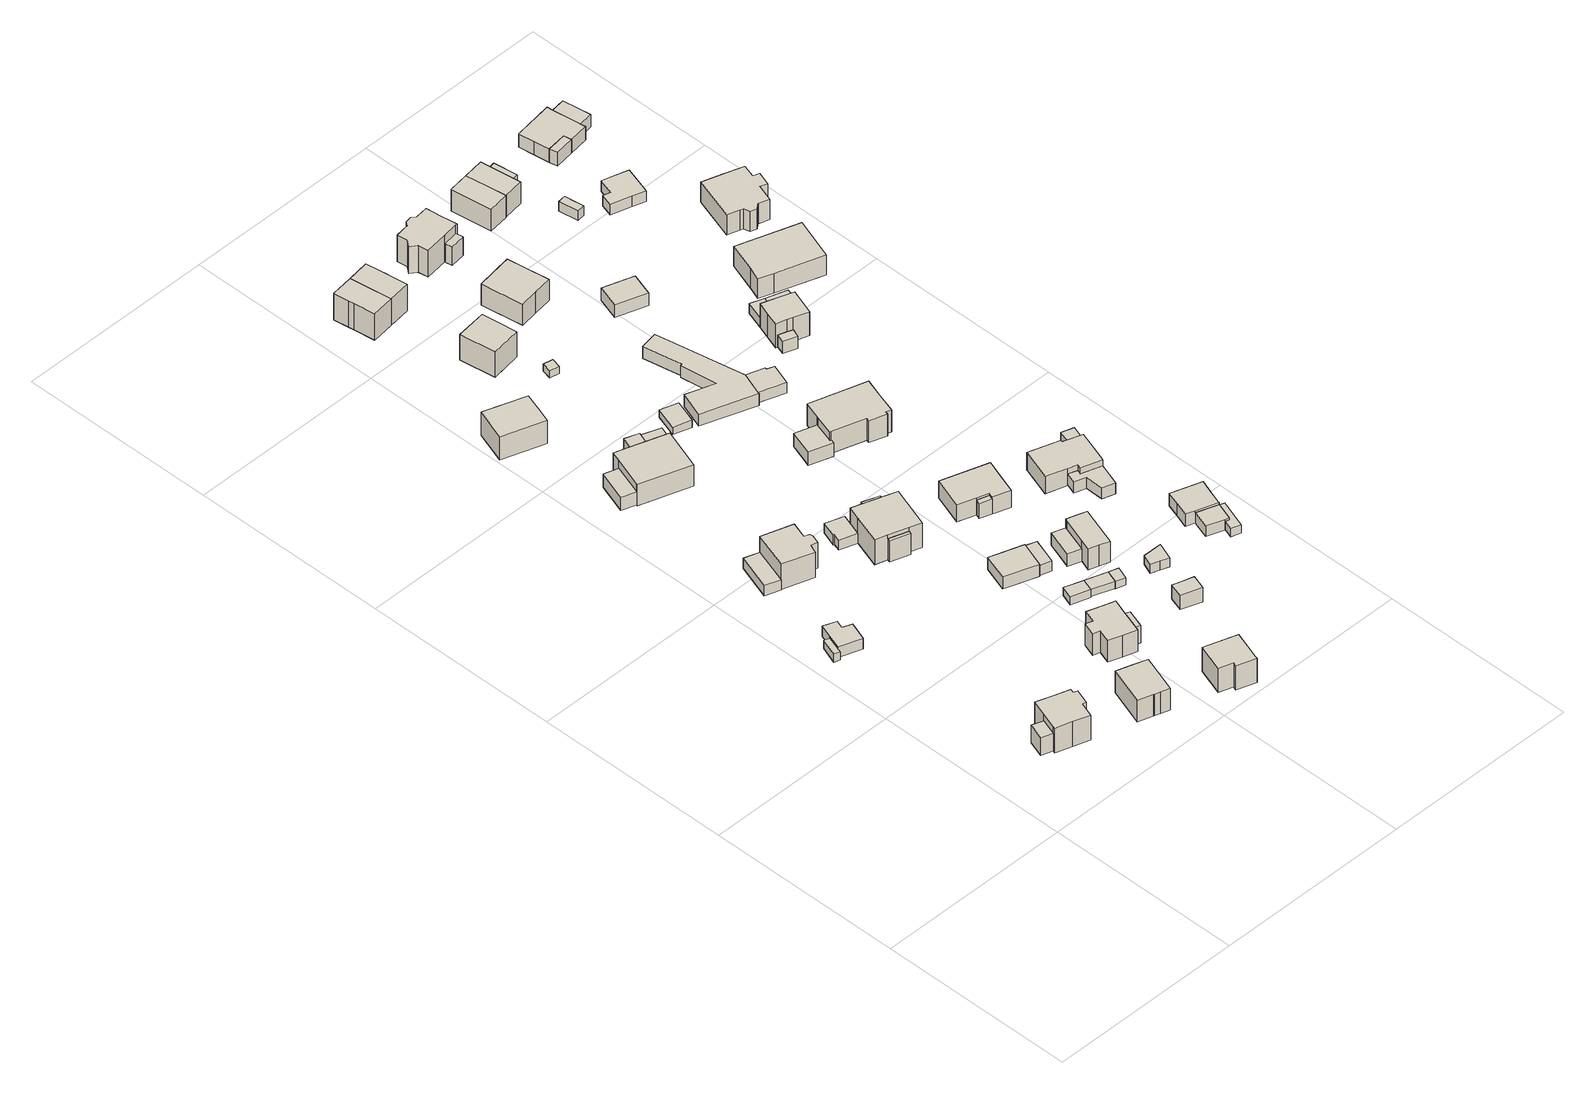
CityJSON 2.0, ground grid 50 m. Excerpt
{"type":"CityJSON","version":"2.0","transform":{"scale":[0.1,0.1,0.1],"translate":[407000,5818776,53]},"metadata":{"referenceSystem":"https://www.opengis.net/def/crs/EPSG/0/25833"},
"CityObjects":{
"building1":{"type":"Building","attributes":{"Gemeindeschluessel":"11000010","BezugspunktDach":"2200","function":"51009_1611","measuredHeight":5.57,"storeysAboveGround":0},"address":[{"country":"Germany","locality":"Berlin"}],"geometry":[{"type":"Solid","lod":"1","boundaries":[[[[0,1,2,3]],[[4,5,6,7]],[[4,7,3,2]],[[5,4,2,1]],[[6,5,1,0]],[[7,6,0,3]]]]}]},
"building2":{"type":"Building","attributes":{"Gemeindeschluessel":"11000010","BezugspunktDach":"2200","function":"31001_2000","measuredHeight":2.26,"storeysAboveGround":1},"address":[{"country":"Germany","locality":"Berlin","thoroughfareNumber":"19 (3)","thoroughfareName":"Händelstraße"}],"geometry":[{"type":"Solid","lod":"1","boundaries":[[[[8,9,10,11,12]],[[13,14,15,16,17]],[[13,17,12,11]],[[14,13,11,10]],[[15,14,10,9]],[[16,15,9,8]],[[17,16,8,12]]]]}]},
"building3":{"type":"Building","attributes":{"Gemeindeschluessel":"11000010","BezugspunktDach":"2200","function":"31001_1010","measuredHeight":9.27,"storeysAboveGround":1},"address":[{"country":"Germany","locality":"Berlin","thoroughfareNumber":"99","thoroughfareName":"Donizettistraße"}],"geometry":[{"type":"Solid","lod":"1","boundaries":[[[[18,19,20,21,22,23,24,25,26,27,28,29]],[[6,5,30,31,32,33,34,35,36,37,38,39]],[[6,39,29,28]],[[5,6,28,27]],[[30,5,27,26]],[[31,30,26,25]],[[32,31,25,24]],[[33,32,24,23]],[[34,33,23,22]],[[35,34,22,21]],[[36,35,21,20]],[[37,36,20,19]],[[38,37,19,18]],[[39,38,18,29]]]]}]},
"building4":{"type":"Building","attributes":{"Gemeindeschluessel":"11000010","BezugspunktDach":"2200","function":"31001_2000","measuredHeight":3.06,"storeysAboveGround":1},"address":[{"country":"Germany","locality":"Berlin","thoroughfareNumber":"19 (2)","thoroughfareName":"Händelstraße"}],"geometry":[{"type":"Solid","lod":"1","boundaries":[[[[40,41,42,43,44,45,46]],[[14,47,48,49,50,51,15]],[[14,15,46,45]],[[47,14,45,44]],[[48,47,44,43]],[[49,48,43,42]],[[50,49,42,41]],[[51,50,41,40]],[[15,51,40,46]]]]}]},
"building5":{"type":"Building","attributes":{"Gemeindeschluessel":"11000010","BezugspunktDach":"2200","function":"31001_2000","measuredHeight":2.88,"storeysAboveGround":1},"address":[{"country":"Germany","locality":"Berlin","thoroughfareNumber":"19 (1)","thoroughfareName":"Händelstraße"}],"geometry":[{"type":"Solid","lod":"1","boundaries":[[[[52,53,54,55]],[[56,57,58,59]],[[56,59,55,54]],[[57,56,54,53]],[[58,57,53,52]],[[59,58,52,55]]]]}]},
"building6":{"type":"Building","attributes":{"Gemeindeschluessel":"11000010","BezugspunktDach":"2200","function":"31001_1010","measuredHeight":7.23,"storeysAboveGround":2},"address":[{"country":"Germany","locality":"Berlin","thoroughfareNumber":"101","thoroughfareName":"Donizettistraße"}],"geometry":[{"type":"Solid","lod":"1","boundaries":[[[[60,61,62,63,64,65,66,67]],[[68,69,70,71,72,73,74,75]],[[68,75,67,66]],[[69,68,66,65]],[[70,69,65,64]],[[71,70,64,63]],[[72,71,63,62]],[[73,72,62,61]],[[74,73,61,60]],[[75,74,60,67]]]]}]},
"building7":{"type":"Building","attributes":{"Gemeindeschluessel":"11000010","BezugspunktDach":"2200","function":"31001_1010","measuredHeight":7.69,"storeysAboveGround":2},"address":[{"country":"Germany","locality":"Berlin","thoroughfareNumber":"19","thoroughfareName":"Händelstraße"}],"geometry":[{"type":"Solid","lod":"1","boundaries":[[[[76,77,78,79,80,81,82,83,84]],[[85,86,87,88,89,90,91,92,93]],[[85,93,84,83]],[[86,85,83,82]],[[87,86,82,81]],[[88,87,81,80]],[[89,88,80,79]],[[90,89,79,78]],[[91,90,78,77]],[[92,91,77,76]],[[93,92,76,84]]]]}]},
"building8":{"type":"Building","attributes":{"Gemeindeschluessel":"11000010","BezugspunktDach":"2200","function":"31001_2463","measuredHeight":5.08,"storeysAboveGround":1},"address":[{"country":"Germany","locality":"Berlin","thoroughfareNumber":"4 (1)","thoroughfareName":"Händelstraße"}],"geometry":[{"type":"Solid","lod":"1","boundaries":[[[[94,95,96,97]],[[98,99,100,101]],[[98,101,97,96]],[[99,98,96,95]],[[100,99,95,94]],[[101,100,94,97]]]]}]},
"building9":{"type":"Building","attributes":{"Gemeindeschluessel":"11000010","BezugspunktDach":"2200","function":"31001_1010","measuredHeight":8.88,"storeysAboveGround":2},"address":[{"country":"Germany","locality":"Berlin","thoroughfareNumber":"3A","thoroughfareName":"Händelstraße"}],"geometry":[{"type":"Solid","lod":"1","boundaries":[[[[102,103,104,105,106]],[[107,108,109,110,111]],[[107,111,106,105]],[[108,107,105,104]],[[109,108,104,103]],[[110,109,103,102]],[[111,110,102,106]]]]}]},
"building10":{"type":"Building","attributes":{"Gemeindeschluessel":"11000010","BezugspunktDach":"2200","function":"31001_1010","measuredHeight":8.45,"storeysAboveGround":2},"address":[{"country":"Germany","locality":"Berlin","thoroughfareNumber":"101A","thoroughfareName":"Donizettistraße"}],"geometry":[{"type":"Solid","lod":"1","boundaries":[[[[112,113,114,115,116,117,118,119,120,121,122,123]],[[124,125,126,127,128,129,130,131,132,133,134,135]],[[124,135,123,122]],[[125,124,122,121]],[[126,125,121,120]],[[127,126,120,119]],[[128,127,119,118]],[[129,128,118,117]],[[130,129,117,116]],[[131,130,116,115]],[[132,131,115,114]],[[133,132,114,113]],[[134,133,113,112]],[[135,134,112,123]]]]}]},
"building11":{"type":"Building","attributes":{"Gemeindeschluessel":"11000010","BezugspunktDach":"2200","function":"31001_1010","measuredHeight":7.93,"storeysAboveGround":1},"address":[{"country":"Germany","locality":"Berlin","thoroughfareNumber":"103","thoroughfareName":"Donizettistraße"}],"geometry":[{"type":"Solid","lod":"1","boundaries":[[[[136,137,138,139,140,141,142]],[[143,144,145,146,147,148,149]],[[143,149,142,141]],[[144,143,141,140]],[[145,144,140,139]],[[146,145,139,138]],[[147,146,138,137]],[[148,147,137,136]],[[149,148,136,142]]]]}]},
"building12":{"type":"Building","attributes":{"Gemeindeschluessel":"11000010","function":"31001_1010"},"address":[{"country":"Germany","locality":"Berlin","thoroughfareNumber":"4","thoroughfareName":"Händelstraße"}],"children":["building12-1","building12-2"]},
"building12-1":{"type":"BuildingPart","attributes":{"BezugspunktDach":"2200","measuredHeight":7.54,"storeysAboveGround":1},"parents":["building12"],"geometry":[{"type":"MultiSurface","lod":"1","boundaries":[[[150,151,152,153,154,155,156,157]],[[158,159,160,161,162,163,164,165]],[[158,165,157,156]],[[159,158,156,155]],[[160,159,155,154]],[[161,160,154,153]],[[162,161,153,152]],[[166,167,168,152,151]],[[164,163,151,150]],[[165,164,150,157]],[[163,162,168,167,166]]]}]},
"building12-2":{"type":"BuildingPart","attributes":{"BezugspunktDach":"2200","measuredHeight":4.38,"storeysAboveGround":1},"parents":["building12"],"geometry":[{"type":"Solid","lod":"1","boundaries":[[[[167,169,170,171,168]],[[172,173,174,163,162]],[[172,162,168,171]],[[173,172,171,170]],[[174,173,170,169]],[[163,174,169,167]],[[162,163,167,168]]]]}]},
"building13":{"type":"Building","attributes":{"Gemeindeschluessel":"11000010","BezugspunktDach":"2200","function":"31001_2463","measuredHeight":2.76,"storeysAboveGround":1},"address":[{"country":"Germany","locality":"Berlin","thoroughfareNumber":"18 (1)","thoroughfareName":"Händelstraße"}],"geometry":[{"type":"Solid","lod":"1","boundaries":[[[[175,176,177,178,179,180,181]],[[182,183,184,185,186,187,188]],[[182,188,181,180]],[[183,182,180,179]],[[184,183,179,178]],[[185,184,178,177]],[[186,185,177,176]],[[187,186,176,175]],[[188,187,175,181]]]]}]},
"building14":{"type":"Building","attributes":{"Gemeindeschluessel":"11000010","BezugspunktDach":"2200","function":"51009_1610","measuredHeight":4.9,"storeysAboveGround":0},"address":[{"country":"Germany","locality":"Berlin"}],"geometry":[{"type":"Solid","lod":"1","boundaries":[[[[189,190,191,192]],[[193,194,195,196]],[[193,196,192,191]],[[194,193,191,190]],[[195,194,190,189]],[[196,195,189,192]]]]}]},
"building15":{"type":"Building","attributes":{"Gemeindeschluessel":"11000010","BezugspunktDach":"2200","function":"51009_1610","measuredHeight":6.28,"storeysAboveGround":0},"address":[{"country":"Germany","locality":"Berlin"}],"geometry":[{"type":"Solid","lod":"1","boundaries":[[[[197,198,199,200,201]],[[202,203,204,205,206]],[[202,206,201,200]],[[203,202,200,199]],[[204,203,199,198]],[[205,204,198,197]],[[206,205,197,201]]]]}]},
"building16":{"type":"Building","attributes":{"Gemeindeschluessel":"11000010","function":"31001_1010"},"address":[{"country":"Germany","locality":"Berlin","thoroughfareNumber":"18","thoroughfareName":"Händelstraße"}],"children":["building16-1","building16-2"]},
"building16-1":{"type":"BuildingPart","attributes":{"BezugspunktDach":"2200","measuredHeight":8.05,"storeysAboveGround":2},"parents":["building16"],"geometry":[{"type":"MultiSurface","lod":"1","boundaries":[[[207,208,209,210,211,212,213,214,215]],[[216,217,218,219,220,221,222,223,224]],[[216,224,215,214]],[[217,216,214,213]],[[218,217,213,212]],[[219,218,212,211]],[[220,219,211,210]],[[221,220,210,209]],[[222,221,209,208]],[[225,226,208,207]],[[224,223,207,215]],[[223,222,226,225]]]}]},
"building16-2":{"type":"BuildingPart","attributes":{"BezugspunktDach":"2200","measuredHeight":5.91,"storeysAboveGround":2},"parents":["building16"],"geometry":[{"type":"Solid","lod":"1","boundaries":[[[[227,226,225,228]],[[223,222,229,230]],[[223,230,228,225]],[[229,222,226,227]],[[230,229,227,228]],[[223,225,226,222]]]]}]},
"building17":{"type":"Building","attributes":{"Gemeindeschluessel":"11000010","BezugspunktDach":"2200","function":"31001_2723","measuredHeight":2.26,"storeysAboveGround":1},"address":[{"country":"Germany","locality":"Berlin","thoroughfareNumber":"17 (2)","thoroughfareName":"Händelstraße"}],"geometry":[{"type":"Solid","lod":"1","boundaries":[[[[231,232,233,234]],[[235,236,237,238]],[[235,238,234,233]],[[236,235,233,232]],[[237,236,232,231]],[[238,237,231,234]]]]}]},
"building18":{"type":"Building","attributes":{"Gemeindeschluessel":"11000010","BezugspunktDach":"2200","function":"31001_2463","measuredHeight":3.79,"storeysAboveGround":1},"address":[{"country":"Germany","locality":"Berlin","thoroughfareNumber":"17 (1)","thoroughfareName":"Händelstraße"}],"geometry":[{"type":"Solid","lod":"1","boundaries":[[[[239,240,241,242]],[[243,244,245,246]],[[243,246,242,241]],[[244,243,241,240]],[[245,244,240,239]],[[246,245,239,242]]]]}]},
"building19":{"type":"Building","attributes":{"Gemeindeschluessel":"11000010","BezugspunktDach":"2200","function":"51009_1610","measuredHeight":5.82,"storeysAboveGround":0},"address":[{"country":"Germany","locality":"Berlin"}],"geometry":[{"type":"Solid","lod":"1","boundaries":[[[[247,248,249,250]],[[251,252,219,218]],[[251,218,250,249]],[[252,251,249,248]],[[219,252,248,247]],[[218,219,247,250]]]]}]},
"building20":{"type":"Building","attributes":{"Gemeindeschluessel":"11000010","BezugspunktDach":"2200","function":"31001_2723","measuredHeight":2.04,"storeysAboveGround":1},"address":[{"country":"Germany","locality":"Berlin","thoroughfareNumber":"16A (2)","thoroughfareName":"Händelstraße"}],"geometry":[{"type":"Solid","lod":"1","boundaries":[[[[253,254,232,231]],[[255,256,257,258]],[[255,258,231,232]],[[256,255,232,254]],[[257,256,254,253]],[[258,257,253,231]]]]}]},
"building21":{"type":"Building","attributes":{"Gemeindeschluessel":"11000010","BezugspunktDach":"2200","function":"51009_1610","measuredHeight":2.85,"storeysAboveGround":0},"address":[{"country":"Germany","locality":"Berlin"}],"geometry":[{"type":"Solid","lod":"1","boundaries":[[[[259,260,261,262]],[[263,264,265,266]],[[263,266,262,261]],[[264,263,261,260]],[[265,264,260,259]],[[266,265,259,262]]]]}]},
"building22":{"type":"Building","attributes":{"Gemeindeschluessel":"11000010","BezugspunktDach":"2200","function":"31001_1010","measuredHeight":10.24,"storeysAboveGround":1},"address":[{"country":"Germany","locality":"Berlin","thoroughfareNumber":"52B","thoroughfareName":"Beethovenstraße"}],"geometry":[{"type":"Solid","lod":"1","boundaries":[[[[267,268,269,270,271,272,273,274]],[[275,276,277,278,279,280,281,282]],[[275,282,274,273]],[[276,275,273,272]],[[277,276,272,271]],[[278,277,271,270]],[[279,278,270,269]],[[280,279,269,268]],[[281,280,268,267]],[[282,281,267,274]]]]}]},
"building23":{"type":"Building","attributes":{"Gemeindeschluessel":"11000010","BezugspunktDach":"2200","function":"51009_1610","measuredHeight":2.06,"storeysAboveGround":0},"address":[{"country":"Germany","locality":"Berlin"}],"geometry":[{"type":"Solid","lod":"1","boundaries":[[[[283,284,254,253]],[[285,286,287,288]],[[285,288,253,254]],[[286,285,254,284]],[[287,286,284,283]],[[288,287,283,253]]]]}]},
"building24":{"type":"Building","attributes":{"Gemeindeschluessel":"11000010","BezugspunktDach":"2200","function":"31001_2000","measuredHeight":4.69,"storeysAboveGround":1},"address":[{"country":"Germany","locality":"Berlin","thoroughfareNumber":"103 (1)","thoroughfareName":"Donizettistraße"}],"geometry":[{"type":"Solid","lod":"1","boundaries":[[[[289,290,291,292,293]],[[294,295,296,297,298]],[[294,298,293,292]],[[295,294,292,291]],[[296,295,291,290]],[[297,296,290,289]],[[298,297,289,293]]]]}]},
"building25":{"type":"Building","attributes":{"Gemeindeschluessel":"11000010","BezugspunktDach":"2200","function":"31001_1010","measuredHeight":9.29,"storeysAboveGround":1},"address":[{"country":"Germany","locality":"Berlin","thoroughfareNumber":"52","thoroughfareName":"Beethovenstraße"}],"geometry":[{"type":"Solid","lod":"1","boundaries":[[[[299,300,301,302,303]],[[304,305,306,307,308]],[[304,308,303,302]],[[305,304,302,301]],[[306,305,301,300]],[[307,306,300,299]],[[308,307,299,303]]]]}]},
"building26":{"type":"Building","attributes":{"Gemeindeschluessel":"11000010","BezugspunktDach":"2200","function":"31001_2463","measuredHeight":2.14,"storeysAboveGround":1},"address":[{"country":"Germany","locality":"Berlin","thoroughfareNumber":"5 (1)","thoroughfareName":"Händelstraße"}],"geometry":[{"type":"Solid","lod":"1","boundaries":[[[[309,310,311,312]],[[313,314,315,316]],[[313,316,312,311]],[[314,313,311,310]],[[315,314,310,309]],[[316,315,309,312]]]]}]},
"building27":{"type":"Building","attributes":{"Gemeindeschluessel":"11000010","BezugspunktDach":"2200","function":"31001_2463","measuredHeight":5.25,"storeysAboveGround":1},"address":[{"country":"Germany","locality":"Berlin","thoroughfareNumber":"16A (1)","thoroughfareName":"Händelstraße"}],"geometry":[{"type":"Solid","lod":"1","boundaries":[[[[317,318,319,320]],[[321,322,323,324]],[[321,324,320,319]],[[322,321,319,318]],[[323,322,318,317]],[[324,323,317,320]]]]}]},
"building28":{"type":"Building","attributes":{"Gemeindeschluessel":"11000010","BezugspunktDach":"2200","function":"31001_2723","measuredHeight":2.05,"storeysAboveGround":1},"address":[{"country":"Germany","locality":"Berlin","thoroughfareNumber":"4 (2)","thoroughfareName":"Händelstraße"}],"geometry":[{"type":"Solid","lod":"1","boundaries":[[[[325,326,327,328]],[[329,330,331,332]],[[329,332,328,327]],[[330,329,327,326]],[[331,330,326,325]],[[332,331,325,328]]]]}]},
"building29":{"type":"Building","attributes":{"Gemeindeschluessel":"11000010","function":"31001_1010"},"address":[{"country":"Germany","locality":"Berlin","thoroughfareNumber":"52A","thoroughfareName":"Beethovenstraße"}],"children":["building29-1","building29-2"]},
"building29-1":{"type":"BuildingPart","attributes":{"BezugspunktDach":"2200","measuredHeight":10.19,"storeysAboveGround":1},"parents":["building29"],"geometry":[{"type":"MultiSurface","lod":"1","boundaries":[[[271,270,333,334,335,336,337,273]],[[338,339,340,341,342,278,277,275]],[[338,275,273,337]],[[339,338,337,336]],[[343,344,336,335]],[[340,339,345,346]],[[341,340,346,347,348,343,335,334]],[[342,341,334,333]],[[278,342,333,270]],[[277,278,270,271]],[[275,277,271,273]],[[346,345,344,343]],[[343,348,347,346]]]}]},
"building29-2":{"type":"BuildingPart","attributes":{"BezugspunktDach":"2200","measuredHeight":3,"storeysAboveGround":1},"parents":["building29"],"geometry":[{"type":"Solid","lod":"1","boundaries":[[[[348,349,350,344]],[[351,352,347,345]],[[351,345,344,350]],[[352,351,350,349]],[[347,352,349,348]],[[345,347,348,344]]]]}]},
"building30":{"type":"Building","attributes":{"Gemeindeschluessel":"11000010","BezugspunktDach":"2200","function":"31001_1010","measuredHeight":6.63,"storeysAboveGround":1},"address":[{"country":"Germany","locality":"Berlin","thoroughfareNumber":"16A","thoroughfareName":"Händelstraße"}],"geometry":[{"type":"Solid","lod":"1","boundaries":[[[[353,354,355,356,357,358,359,360]],[[361,362,363,364,365,366,367,368]],[[361,368,360,359]],[[362,361,359,358]],[[363,362,358,357]],[[364,363,357,356]],[[365,364,356,355]],[[366,365,355,354]],[[367,366,354,353]],[[368,367,353,360]]]]}]},
"building31":{"type":"Building","attributes":{"Gemeindeschluessel":"11000010","BezugspunktDach":"2200","function":"51009_1610","measuredHeight":4.17,"storeysAboveGround":0},"address":[{"country":"Germany","locality":"Berlin"}],"geometry":[{"type":"Solid","lod":"1","boundaries":[[[[369,370,371,372]],[[373,374,375,376]],[[373,376,372,371]],[[374,373,371,370]],[[375,374,370,369]],[[376,375,369,372]]]]}]},
"building32":{"type":"Building","attributes":{"Gemeindeschluessel":"11000010","BezugspunktDach":"2200","function":"31001_1010","measuredHeight":6.05,"storeysAboveGround":1},"address":[{"country":"Germany","locality":"Berlin","thoroughfareNumber":"17","thoroughfareName":"Händelstraße"}],"geometry":[{"type":"Solid","lod":"1","boundaries":[[[[377,378,379,380,381,382,383,384]],[[385,386,387,388,375,374,373,389]],[[385,389,384,383]],[[386,385,383,382]],[[387,386,382,381]],[[388,387,381,380]],[[375,388,380,379]],[[374,375,379,378]],[[373,374,378,377]],[[389,373,377,384]]]]}]},
"building33":{"type":"Building","attributes":{"Gemeindeschluessel":"11000010","BezugspunktDach":"2200","function":"31001_2723","measuredHeight":2.76,"storeysAboveGround":1},"address":[{"country":"Germany","locality":"Berlin","thoroughfareNumber":"16 (1)","thoroughfareName":"Händelstraße"}],"geometry":[{"type":"Solid","lod":"1","boundaries":[[[[390,391,392,393,394,395]],[[396,397,398,399,400,401]],[[396,401,395,394]],[[397,396,394,393]],[[398,397,393,392]],[[399,398,392,391]],[[400,399,391,390]],[[401,400,390,395]]]]}]},
"building34":{"type":"Building","attributes":{"Gemeindeschluessel":"11000010","BezugspunktDach":"2200","function":"31001_1010","measuredHeight":3.35,"storeysAboveGround":1},"address":[{"country":"Germany","locality":"Berlin","thoroughfareNumber":"5","thoroughfareName":"Händelstraße"}],"geometry":[{"type":"Solid","lod":"1","boundaries":[[[[402,403,404,405,406,407,408,409,410,411]],[[412,413,414,415,416,417,418,419,420,421]],[[412,421,411,410]],[[413,412,410,409]],[[414,413,409,408]],[[415,414,408,407]],[[416,415,407,406]],[[417,416,406,405]],[[418,417,405,404]],[[419,418,404,403]],[[420,419,403,402]],[[421,420,402,411]]]]}]},
"building35":{"type":"Building","attributes":{"Gemeindeschluessel":"11000010","function":"31001_1010"},"address":[{"country":"Germany","locality":"Berlin","thoroughfareNumber":"6","thoroughfareName":"Händelstraße"}],"children":["building35-1","building35-2"]},
"building35-1":{"type":"BuildingPart","attributes":{"BezugspunktDach":"2200","measuredHeight":8.44,"storeysAboveGround":2},"parents":["building35"],"geometry":[{"type":"MultiSurface","lod":"1","boundaries":[[[422,423,424,425,426,427,428,429,430,431,432,433]],[[434,435,436,437,438,439,440,441,442,443,444,445]],[[446,447,445,433,432]],[[435,448,446,434,432,431]],[[436,435,431,430]],[[437,436,430,429]],[[438,437,429,428]],[[439,438,428,427]],[[440,439,427,426]],[[441,440,426,425]],[[442,441,425,424]],[[443,442,424,423]],[[444,443,423,422]],[[447,449,422,433]],[[434,445,447,446]],[[434,446,448,435,450]],[[445,444,449,447]]]}]},
"building35-2":{"type":"BuildingPart","attributes":{"BezugspunktDach":"2200","measuredHeight":4.38,"storeysAboveGround":2},"parents":["building35"],"geometry":[{"type":"MultiSurface","lod":"1","boundaries":[[[451,449,447,448,452,453]],[[454,435,445,444,455,456]],[[454,456,453,452]],[[435,454,452,448]],[[455,444,449,451]],[[456,455,451,453]],[[434,446,447,445]],[[435,448,446,434]],[[444,445,447,449]]]}]},
"building36":{"type":"Building","attributes":{"Gemeindeschluessel":"11000010","BezugspunktDach":"2200","function":"31001_1313","measuredHeight":2.97,"storeysAboveGround":1},"address":[{"country":"Germany","locality":"Berlin","thoroughfareNumber":"6 (1)","thoroughfareName":"Händelstraße"}],"geometry":[{"type":"Solid","lod":"1","boundaries":[[[[457,458,459,460,404,403]],[[461,462,463,464,465,466]],[[461,466,403,404]],[[462,461,404,460]],[[463,462,460,459]],[[464,463,459,458]],[[465,464,458,457]],[[466,465,457,403]]]]}]},
"building37":{"type":"Building","attributes":{"Gemeindeschluessel":"11000010","function":"31001_1010"},"address":[{"country":"Germany","locality":"Berlin","thoroughfareNumber":"51","thoroughfareName":"Beethovenstraße"}],"children":["building37-1","building37-2"]},
"building37-1":{"type":"BuildingPart","attributes":{"BezugspunktDach":"2200","measuredHeight":7.43,"storeysAboveGround":2},"parents":["building37"],"geometry":[{"type":"MultiSurface","lod":"1","boundaries":[[[467,468,469,470,471,472,473,474]],[[475,476,477,478,479,480,481,482]],[[475,482,474,473]],[[476,475,473,472]],[[483,484,485,486,477,476,472,471]],[[487,488,483,486,487,478,477,471,470]],[[479,478,470,469]],[[480,479,469,468]],[[481,480,468,467]],[[482,481,467,474]],[[486,485,484,483]],[[486,483,488,487]]]}]},
"building37-2":{"type":"BuildingPart","attributes":{"BezugspunktDach":"2200","measuredHeight":3.26,"storeysAboveGround":2},"parents":["building37"],"geometry":[{"type":"MultiSurface","lod":"1","boundaries":[[[488,489,490,484]],[[491,492,487,485]],[[491,485,484,490]],[[492,491,490,489]],[[487,492,489,488]],[[485,486,483,484]],[[487,488,483,486]]]}]},
"building38":{"type":"Building","attributes":{"Gemeindeschluessel":"11000010","BezugspunktDach":"2200","function":"51009_1610","measuredHeight":3.07,"storeysAboveGround":0},"address":[{"country":"Germany","locality":"Berlin"}],"geometry":[{"type":"Solid","lod":"1","boundaries":[[[[493,494,495,496,497,498,499,500]],[[501,502,503,504,505,506,507,508]],[[501,508,500,499]],[[502,501,499,498]],[[503,502,498,497]],[[504,503,497,496]],[[505,504,496,495]],[[506,505,495,494]],[[507,506,494,493]],[[508,507,493,500]]]]}]},
"building39":{"type":"Building","attributes":{"Gemeindeschluessel":"11000010","BezugspunktDach":"2200","function":"31001_1010","measuredHeight":9.86,"storeysAboveGround":1},"address":[{"country":"Germany","locality":"Berlin","thoroughfareNumber":"51A","thoroughfareName":"Beethovenstraße"}],"geometry":[{"type":"Solid","lod":"1","boundaries":[[[[509,510,511,512,513,514,515,516,517,518,519,520,521,522]],[[523,524,525,526,527,528,529,530,531,532,533,534,535,536]],[[523,536,522,521]],[[524,523,521,520]],[[525,524,520,519]],[[526,525,519,518]],[[527,526,518,517]],[[528,527,517,516]],[[529,528,516,515]],[[530,529,515,514]],[[531,530,514,513]],[[532,531,513,512]],[[533,532,512,511]],[[534,533,511,510]],[[535,534,510,509]],[[536,535,509,522]]]]}]},
"building40":{"type":"Building","attributes":{"Gemeindeschluessel":"11000010","BezugspunktDach":"2200","function":"31001_1010","measuredHeight":5.95,"storeysAboveGround":1},"address":[{"country":"Germany","locality":"Berlin","thoroughfareNumber":"16","thoroughfareName":"Händelstraße"}],"geometry":[{"type":"Solid","lod":"1","boundaries":[[[[537,538,539,540,541,542,543,544,545,546,547,548]],[[549,550,551,552,553,554,555,556,557,558,559,560]],[[549,560,548,547]],[[550,549,547,546]],[[551,550,546,545]],[[552,551,545,544]],[[553,552,544,543]],[[554,553,543,542]],[[555,554,542,541]],[[556,555,541,540]],[[557,556,540,539]],[[558,557,539,538]],[[559,558,538,537]],[[560,559,537,548]]]]}]},
"building41":{"type":"Building","attributes":{"Gemeindeschluessel":"11000010","BezugspunktDach":"2200","function":"51009_1610","measuredHeight":5.37,"storeysAboveGround":0},"address":[{"country":"Germany","locality":"Berlin"}],"geometry":[{"type":"Solid","lod":"1","boundaries":[[[[561,562,563,564]],[[532,565,566,533]],[[532,533,564,563]],[[565,532,563,562]],[[566,565,562,561]],[[533,566,561,564]]]]}]},
"building42":{"type":"Building","attributes":{"Gemeindeschluessel":"11000010","BezugspunktDach":"2200","function":"51009_1610","measuredHeight":2.31,"storeysAboveGround":0},"address":[{"country":"Germany","locality":"Berlin"}],"geometry":[{"type":"Solid","lod":"1","boundaries":[[[[567,568,569,570,571,572]],[[573,574,575,576,577,578]],[[573,578,572,571]],[[574,573,571,570]],[[575,574,570,569]],[[576,575,569,568]],[[577,576,568,567]],[[578,577,567,572]]]]}]},
"building43":{"type":"Building","attributes":{"Gemeindeschluessel":"11000010","function":"31001_2723"},"address":[{"country":"Germany","locality":"Berlin","thoroughfareNumber":"15 (1)","thoroughfareName":"Händelstraße"}],"children":["building43-1","building43-2"]},
"building43-1":{"type":"BuildingPart","attributes":{"BezugspunktDach":"2200","measuredHeight":4.04,"storeysAboveGround":1},"parents":["building43"],"geometry":[{"type":"MultiSurface","lod":"1","boundaries":[[[579,580,581,582,583,584,585,586]],[[587,588,589,590,591,592,593,594]],[[587,594,586,585]],[[588,587,585,584]],[[589,588,584,583]],[[590,589,583,582]],[[591,590,582,581]],[[592,591,581,580]],[[595,596,580,579]],[[594,593,579,586]],[[593,592,596,595]]]}]},
"building43-2":{"type":"BuildingPart","attributes":{"BezugspunktDach":"2200","measuredHeight":3.02,"storeysAboveGround":1},"parents":["building43"],"geometry":[{"type":"Solid","lod":"1","boundaries":[[[[597,598,596,595,599]],[[593,592,600,601,602]],[[593,602,599,595]],[[600,592,596,598]],[[601,600,598,597]],[[602,601,597,599]],[[592,593,595,596]]]]}]},
"building44":{"type":"Building","attributes":{"Gemeindeschluessel":"11000010","BezugspunktDach":"2200","function":"31001_2463","measuredHeight":3.82,"storeysAboveGround":1},"address":[{"country":"Germany","locality":"Berlin","thoroughfareNumber":"2 (2)","thoroughfareName":"Lisztstraße"}],"geometry":[{"type":"Solid","lod":"1","boundaries":[[[[603,604,605,606]],[[607,608,609,610]],[[607,610,606,605]],[[608,607,605,604]],[[609,608,604,603]],[[610,609,603,606]]]]}]},
"building45":{"type":"Building","attributes":{"Gemeindeschluessel":"11000010","BezugspunktDach":"2200","function":"51009_1610","measuredHeight":3.94,"storeysAboveGround":0},"address":[{"country":"Germany","locality":"Berlin"}],"geometry":[{"type":"Solid","lod":"1","boundaries":[[[[611,612,613,614]],[[615,616,617,618]],[[615,618,614,613]],[[616,615,613,612]],[[617,616,612,611]],[[618,617,611,614]]]]}]},
"building46":{"type":"Building","attributes":{"Gemeindeschluessel":"11000010","function":"31001_1010"},"address":[{"country":"Germany","locality":"Berlin","thoroughfareNumber":"1","thoroughfareName":"Lisztstraße"}],"children":["building46-1","building46-2","building46-3"]},
"building46-1":{"type":"BuildingPart","attributes":{"BezugspunktDach":"2200","measuredHeight":7.8,"storeysAboveGround":2},"parents":["building46"],"geometry":[{"type":"MultiSurface","lod":"1","boundaries":[[[619,620,621,622,623,624,625,626,627]],[[628,629,630,631,632,633,634,635,636]],[[628,636,627,626]],[[629,628,626,625]],[[637,638,629,630,629,625,624]],[[631,630,624,623]],[[632,631,623,622]],[[633,632,622,621]],[[634,633,621,620]],[[639,640,620,619]],[[636,635,619,627],[641,642,639,635]],[[630,629,638,637]],[[635,634,640,639]],[[639,642,641,635]]]}]},
"building46-2":{"type":"BuildingPart","attributes":{"BezugspunktDach":"2200","measuredHeight":2.89,"storeysAboveGround":2},"parents":["building46"],"geometry":[{"type":"Solid","lod":"1","boundaries":[[[[637,643,644,638]],[[645,646,630,629]],[[645,629,638,644]],[[646,645,644,643]],[[630,646,643,637]],[[629,630,637,638]]]]}]},
"building46-3":{"type":"BuildingPart","attributes":{"BezugspunktDach":"2200","measuredHeight":3.44,"storeysAboveGround":2},"parents":["building46"],"geometry":[{"type":"MultiSurface","lod":"1","boundaries":[[[647,640,642,648]],[[641,634,649,650]],[[641,650,648,642]],[[649,634,640,647]],[[650,649,647,648]],[[634,635,639,640]],[[641,642,639,651,635]]]}]},
"building47":{"type":"Building","attributes":{"Gemeindeschluessel":"11000010","BezugspunktDach":"2200","function":"31001_1010","measuredHeight":8.35,"storeysAboveGround":1},"address":[{"country":"Germany","locality":"Berlin","thoroughfareNumber":"50A","thoroughfareName":"Beethovenstraße"}],"geometry":[{"type":"Solid","lod":"1","boundaries":[[[[652,653,654,655,656]],[[657,658,659,660,661]],[[657,661,656,655]],[[658,657,655,654]],[[659,658,654,653]],[[660,659,653,652]],[[661,660,652,656]]]]}]},
"building48":{"type":"Building","attributes":{"Gemeindeschluessel":"11000010","BezugspunktDach":"2200","function":"31001_2000","measuredHeight":2.88,"storeysAboveGround":1},"address":[{"country":"Germany","locality":"Berlin","thoroughfareNumber":"1 (2)","thoroughfareName":"Lisztstraße"}],"geometry":[{"type":"Solid","lod":"1","boundaries":[[[[662,663,664,643,637]],[[646,665,666,631,630]],[[646,630,637,643]],[[665,646,643,664]],[[666,665,664,663]],[[631,666,663,662]],[[630,631,662,637]]]]}]},
"building49":{"type":"Building","attributes":{"Gemeindeschluessel":"11000010","BezugspunktDach":"2200","function":"31001_1010","measuredHeight":8.28,"storeysAboveGround":1},"address":[{"country":"Germany","locality":"Berlin","thoroughfareNumber":"50","thoroughfareName":"Beethovenstraße"}],"geometry":[{"type":"Solid","lod":"1","boundaries":[[[[654,653,667,668,655]],[[669,670,671,672,673]],[[669,673,655,668]],[[670,669,668,667]],[[671,670,667,653]],[[672,671,653,654]],[[673,672,654,655]]]]}]},
"building50":{"type":"Building","attributes":{"Gemeindeschluessel":"11000010","BezugspunktDach":"2200","function":"31001_2000","measuredHeight":2.89,"storeysAboveGround":1},"address":[{"country":"Germany","locality":"Berlin","thoroughfareNumber":"50 (2)","thoroughfareName":"Beethovenstraße"}],"geometry":[{"type":"Solid","lod":"1","boundaries":[[[[674,675,676,677,678]],[[679,680,681,682,683]],[[679,683,678,677]],[[680,679,677,676]],[[681,680,676,675]],[[682,681,675,674]],[[683,682,674,678]]]]}]},
"building51":{"type":"Building","attributes":{"Gemeindeschluessel":"11000010","BezugspunktDach":"2200","function":"31001_2463","measuredHeight":2.23,"storeysAboveGround":1},"address":[{"country":"Germany","locality":"Berlin","thoroughfareNumber":"50 (1)","thoroughfareName":"Beethovenstraße"}],"geometry":[{"type":"Solid","lod":"1","boundaries":[[[[684,685,686,687]],[[688,689,690,691]],[[688,691,687,686]],[[689,688,686,685]],[[690,689,685,684]],[[691,690,684,687]]]]}]},
"building52":{"type":"Building","attributes":{"Gemeindeschluessel":"11000010","BezugspunktDach":"2200","function":"31001_1010","measuredHeight":7.42,"storeysAboveGround":1},"address":[{"country":"Germany","locality":"Berlin","thoroughfareNumber":"2","thoroughfareName":"Lisztstraße"}],"geometry":[{"type":"Solid","lod":"1","boundaries":[[[[692,693,694,695,696,697]],[[698,699,700,701,702,703]],[[698,703,697,696]],[[699,698,696,695]],[[700,699,695,694]],[[701,700,694,693]],[[702,701,693,692]],[[703,702,692,697]]]]}]},
"building53":{"type":"Building","attributes":{"Gemeindeschluessel":"11000010","BezugspunktDach":"2200","function":"31001_1312","measuredHeight":3.52,"storeysAboveGround":1},"address":[{"country":"Germany","locality":"Berlin","thoroughfareNumber":"4 (1)","thoroughfareName":"Lisztstraße"}],"geometry":[{"type":"Solid","lod":"1","boundaries":[[[[704,705,706,707,708,709,710,711]],[[712,713,714,715,716,717,718,719]],[[712,719,711,710]],[[713,712,710,709]],[[714,713,709,708]],[[715,714,708,707]],[[716,715,707,706]],[[717,716,706,705]],[[718,717,705,704]],[[719,718,704,711]]]]}]},
"building54":{"type":"Building","attributes":{"Gemeindeschluessel":"11000010","BezugspunktDach":"2200","function":"51009_1610","measuredHeight":3.77,"storeysAboveGround":0},"address":[{"country":"Germany","locality":"Berlin"}],"geometry":[{"type":"Solid","lod":"1","boundaries":[[[[720,721,722,723]],[[724,725,726,727]],[[724,727,723,722]],[[725,724,722,721]],[[726,725,721,720]],[[727,726,720,723]]]]}]},
"building55":{"type":"Building","attributes":{"Gemeindeschluessel":"11000010","BezugspunktDach":"2200","function":"31001_1010","measuredHeight":9.4,"storeysAboveGround":2},"address":[{"country":"Germany","locality":"Berlin","thoroughfareNumber":"3","thoroughfareName":"Lisztstraße"}],"geometry":[{"type":"Solid","lod":"1","boundaries":[[[[728,729,730,731,732,733,734,735,736,737,738,739,740,741,742]],[[743,744,745,746,747,748,749,750,751,752,753,754,755,756,757]],[[743,757,742,741]],[[744,743,741,740]],[[745,744,740,739]],[[746,745,739,738]],[[747,746,738,737]],[[748,747,737,736]],[[749,748,736,735]],[[750,749,735,734]],[[751,750,734,733]],[[752,751,733,732]],[[753,752,732,731]],[[754,753,731,730]],[[755,754,730,729]],[[756,755,729,728]],[[757,756,728,742]]]]}]},
"building56":{"type":"Building","attributes":{"Gemeindeschluessel":"11000010","BezugspunktDach":"2200","function":"31001_1010","measuredHeight":5.34,"storeysAboveGround":1},"address":[{"country":"Germany","locality":"Berlin","thoroughfareNumber":"49","thoroughfareName":"Beethovenstraße"}],"geometry":[{"type":"Solid","lod":"1","boundaries":[[[[758,723,722,721,759,760,761,762,763,764]],[[765,766,767,768,769,725,724,727,770,771]],[[765,771,764,763]],[[766,765,763,762]],[[767,766,762,761]],[[768,767,761,760]],[[769,768,760,759]],[[725,769,759,721]],[[724,725,721,722]],[[727,724,722,723]],[[770,727,723,758]],[[771,770,758,764]]]]}]},
"building57":{"type":"Building","attributes":{"Gemeindeschluessel":"11000010","BezugspunktDach":"2200","function":"51009_1611","measuredHeight":4.22,"storeysAboveGround":0},"address":[{"country":"Germany","locality":"Berlin"}],"geometry":[{"type":"Solid","lod":"1","boundaries":[[[[772,773,774,775]],[[776,777,778,779]],[[776,779,775,774]],[[777,776,774,773]],[[778,777,773,772]],[[779,778,772,775]]]]}]}
},
"vertices":[
[163,171,71],[177,212,71],[149,222,71],[135,180,71],[149,222,21],[177,212,21],[163,171,21],[135,180,21],
[58,689,38],[61,697,38],[73,734,38],[60,739,38],[44,694,38],[60,739,15],[73,734,15],[61,697,15],[58,689,15],[44,694,15],
[202,152,91],[242,139,91],[255,176,91],[264,173,91],[277,211,91],[267,214,91],[270,224,91],[230,237,91],[190,251,91],[177,212,91],[163,171,91],[161,165,91],[190,251,21],[230,237,21],[270,224,21],[267,214,21],[277,211,21],[264,173,21],[255,176,21],[242,139,21],[202,152,21],[161,165,21],
[116,679,45],[132,725,45],[109,734,45],[116,754,45],[84,766,45],[73,734,45],[61,697,45],[84,766,15],[116,754,15],[109,734,15],[132,725,15],[116,679,15],
[127,928,43],[157,1019,43],[120,1031,43],[90,941,43],[120,1031,14],[157,1019,14],[127,928,14],[90,941,14],
[383,92,87],[385,91,87],[398,87,87],[420,80,87],[452,176,87],[415,188,87],[378,200,87],[345,104,87],[378,200,26],[415,188,26],[452,176,26],[420,80,26],[398,87,26],[385,91,26],[383,92,26],[345,104,26],
[203,902,88],[211,924,88],[228,919,88],[235,941,88],[234,949,88],[221,954,88],[234,994,88],[157,1019,88],[127,928,88],[157,1019,16],[234,994,16],[221,954,16],[234,949,16],[235,941,16],[228,919,16],[211,924,16],[203,902,16],[127,928,16],
[107,1329,48],[133,1406,48],[98,1417,48],[72,1341,48],[98,1417,10],[133,1406,10],[107,1329,10],[72,1341,10],
[111,1593,78],[125,1634,78],[138,1674,78],[33,1710,78],[6,1629,78],[33,1710,12],[138,1674,12],[125,1634,12],[111,1593,12],[6,1629,12],
[446,309,86],[435,277,86],[468,266,86],[502,255,86],[508,273,86],[523,319,86],[534,350,86],[500,361,86],[467,372,86],[457,341,86],[439,347,86],[428,314,86],[439,347,25],[457,341,25],[467,372,25],[500,361,25],[534,350,25],[523,319,25],[508,273,25],[502,255,25],[468,266,25],[435,277,25],[446,309,25],[428,314,25],
[561,33,96],[558,24,96],[605,8,96],[608,17,96],[631,87,96],[550,114,96],[527,45,96],[550,114,28],[631,87,28],[608,17,28],[605,8,28],[558,24,28],[561,33,28],[527,45,28],
[232,1284,71],[267,1388,71],[216,1405,71],[181,1417,71],[141,1430,71],[133,1406,71],[107,1329,71],[106,1326,71],[107,1329,11],[133,1406,11],[141,1430,11],[181,1417,11],[216,1405,11],[267,1388,11],[232,1284,11],[106,1326,11],[267,1388,46],[267,1388,55],[216,1405,55],
[279,1423,55],[229,1441,55],[228,1438,55],[228,1438,11],[229,1441,11],[279,1423,11],
[339,911,45],[350,944,45],[358,968,45],[313,983,45],[300,945,45],[303,944,45],[297,925,45],[303,944,17],[300,945,17],[313,983,17],[358,968,17],[350,944,17],[339,911,17],[297,925,17],
[524,268,76],[539,313,76],[523,319,76],[508,273,76],[523,319,27],[539,313,27],[524,268,27],[508,273,27],
[216,1405,64],[222,1421,64],[228,1438,64],[193,1450,64],[181,1417,64],[193,1450,12],[228,1438,12],[222,1421,12],[216,1405,12],[181,1417,12],
[345,830,89],[393,814,89],[422,804,89],[457,908,89],[424,919,89],[383,933,89],[350,944,89],[339,911,89],[315,839,89],[339,911,19],[350,944,19],[383,933,19],[424,919,19],[457,908,19],[422,804,19],[393,814,19],[345,830,19],[315,839,19],[345,830,79],[393,814,79],
[390,806,79],[343,822,79],[390,806,19],[343,822,19],
[554,442,46],[564,472,46],[519,488,46],[508,457,46],[519,488,23],[564,472,23],[554,442,23],[508,457,23],
[528,566,55],[550,630,55],[468,658,55],[446,594,55],[468,658,21],[550,630,21],[528,566,21],[446,594,21],
[424,919,78],[429,934,78],[388,948,78],[383,933,78],[388,948,19],[429,934,19],
[607,423,46],[618,454,46],[564,472,26],[618,454,26],[607,423,26],[554,442,26],
[556,557,52],[577,621,52],[550,630,52],[528,566,52],[550,630,23],[577,621,23],[556,557,23],[528,566,23],
[82,2142,83],[84,2128,83],[91,2075,83],[148,2083,83],[140,2136,83],[138,2150,83],[133,2188,83],[76,2181,83],[133,2188,8],[138,2150,8],[140,2136,8],[148,2083,8],[91,2075,8],[84,2128,8],[82,2142,8],[76,2181,8],
[631,415,46],[642,446,46],[618,454,25],[642,446,25],[631,415,25],[607,423,25],
[704,262,68],[716,298,68],[690,306,68],[665,314,68],[654,279,68],[665,314,28],[690,306,28],[716,298,28],[704,262,28],[654,279,28],
[182,1814,83],[258,1825,83],[252,1870,83],[246,1914,83],[169,1904,83],[246,1914,11],[252,1870,11],[258,1825,11],[182,1814,11],[169,1904,11],
[354,1408,37],[373,1465,37],[329,1479,37],[310,1422,37],[329,1479,16],[373,1465,16],[354,1408,16],[310,1422,16],
[620,532,59],[643,602,59],[611,613,59],[588,543,59],[611,613,24],[643,602,24],[620,532,24],[588,543,24],
[282,1724,34],[287,1748,34],[263,1753,34],[258,1729,34],[263,1753,14],[287,1748,14],[282,1724,14],[258,1729,14],
[203,2090,83],[197,2133,83],[196,2143,83],[193,2164,83],[188,2196,83],[188,2196,8],[193,2164,8],[196,2143,8],[197,2133,8],[203,2090,8],[196,2143,39],[193,2164,39],[193,2164,9],[196,2143,9],[197,2133,9],[197,2133,39],
[207,2134,39],[203,2165,39],[203,2165,9],[207,2134,9],
[635,496,84],[659,488,84],[692,586,84],[668,594,84],[643,602,84],[641,595,84],[620,532,84],[610,504,84],[620,532,25],[641,595,25],[643,602,25],[668,594,25],[692,586,25],[659,488,25],[635,496,25],[610,504,25],
[595,769,65],[599,781,65],[570,790,65],[566,778,65],[570,790,23],[599,781,23],[595,769,23],[566,778,23],
[570,790,71],[599,781,71],[595,769,71],[637,754,71],[654,805,71],[668,845,71],[552,883,71],[526,805,71],[552,883,23],[668,845,23],[654,805,23],[637,754,23],[526,805,23],
[713,395,52],[734,387,52],[750,430,52],[726,430,52],[702,430,52],[691,402,52],[702,430,27],[726,430,27],[750,430,27],[734,387,27],[713,395,27],[691,402,27],
[499,1354,51],[500,1359,51],[520,1415,51],[478,1637,51],[434,1629,51],[452,1533,51],[447,1532,51],[460,1440,51],[388,1464,51],[366,1400,51],[388,1464,17],[460,1440,17],[447,1532,17],[452,1533,17],[434,1629,17],[478,1637,17],[520,1415,17],[500,1359,17],[499,1354,17],[366,1400,17],
[496,1141,83],[576,1116,83],[574,1108,83],[616,1094,83],[618,1101,83],[631,1097,83],[646,1146,83],[661,1193,83],[522,1236,83],[509,1194,83],[507,1189,83],[493,1142,83],[507,1189,21],[509,1194,21],[522,1236,21],[661,1193,21],[646,1146,21],[631,1097,21],[618,1101,21],[616,1094,21],[574,1108,21],[576,1116,21],[496,1141,21],[493,1142,21],[507,1189,59],[493,1142,59],[509,1194,59],[496,1141,59],[508,1192,21],
[493,1131,59],[456,1211,59],[436,1149,59],[456,1211,21],[493,1131,21],[436,1149,21],
[564,1337,51],[582,1389,51],[563,1396,51],[565,1400,51],[520,1415,21],[565,1400,21],[563,1396,21],[582,1389,21],[564,1337,21],[500,1359,21],
[335,1882,73],[381,1889,73],[428,1896,73],[422,1935,73],[420,1949,73],[412,2002,73],[365,1995,73],[319,1988,73],[365,1995,13],[412,2002,13],[420,1949,13],[422,1935,13],[428,1896,13],[381,1889,13],[335,1882,13],[319,1988,13],[420,1949,47],[417,1965,47],[417,1965,15],[420,1949,15],[422,1935,15],[422,1935,47],
[439,1938,47],[434,1968,47],[434,1968,15],[439,1938,15],
[784,678,60],[783,633,60],[814,623,60],[833,679,60],[783,695,60],[786,706,60],[764,714,60],[755,687,60],[764,714,29],[786,706,29],[783,695,29],[833,679,29],[814,623,29],[783,633,29],[784,678,29],[755,687,29],
[304,2156,84],[308,2131,84],[365,2138,84],[403,2144,84],[408,2144,84],[402,2184,84],[397,2224,84],[365,2220,84],[355,2228,84],[338,2225,84],[331,2215,84],[297,2210,84],[300,2185,84],[287,2168,84],[300,2185,8],[297,2210,8],[331,2215,8],[338,2225,8],[355,2228,8],[365,2220,8],[397,2224,8],[402,2184,8],[408,2144,8],[403,2144,8],[365,2138,8],[308,2131,8],[304,2156,8],[287,2168,8],
[764,714,76],[786,706,76],[783,695,76],[833,679,76],[837,689,76],[862,763,76],[833,773,76],[815,779,76],[816,784,76],[739,809,76],[738,805,76],[713,730,76],[738,805,27],[739,809,27],[816,784,27],[815,779,27],[833,773,27],[862,763,27],[837,689,27],[833,679,27],[783,695,27],[786,706,27],[764,714,27],[713,730,27],
[368,2120,61],[406,2125,61],[403,2144,61],[365,2138,61],[406,2125,8],[368,2120,8],
[910,350,53],[934,422,53],[919,427,53],[903,379,53],[894,382,53],[886,358,53],[894,382,30],[903,379,30],[919,427,30],[934,422,30],[910,350,30],[886,358,30],
[865,441,64],[918,423,64],[919,427,64],[929,458,64],[941,492,64],[866,517,64],[855,483,64],[843,449,64],[855,483,29],[866,517,29],[941,492,29],[929,458,29],[919,427,29],[918,423,29],[865,441,29],[843,449,29],[865,441,59],[918,423,59],
[894,382,59],[903,379,59],[851,397,59],[903,379,29],[894,382,29],[851,397,29],
[555,1730,57],[573,1787,57],[497,1812,57],[479,1755,57],[497,1812,22],[573,1787,22],[555,1730,22],[479,1755,22],
[862,763,61],[875,802,61],[845,812,61],[833,773,61],[845,812,29],[875,802,29],[862,763,29],[833,773,29],
[671,1440,92],[684,1435,92],[721,1423,92],[732,1455,92],[743,1488,92],[700,1503,92],[667,1514,92],[656,1481,92],[645,1448,92],[656,1481,24],[667,1514,24],[700,1503,24],[743,1488,24],[732,1455,24],[721,1423,24],[684,1435,24],[671,1440,24],[645,1448,24],[700,1503,53],[667,1514,53],[671,1440,58],[684,1435,58],[650,1447,24],[650,1447,58],
[716,1548,53],[682,1560,53],[682,1560,24],[716,1548,24],
[676,1413,58],[643,1425,58],[676,1413,24],[643,1425,24],[671,1440,54],
[498,2133,73],[550,2140,73],[543,2192,73],[535,2243,73],[484,2236,73],[535,2243,11],[543,2192,11],[550,2140,11],[498,2133,11],[484,2236,11],
[743,1488,53],[752,1485,53],[768,1531,53],[768,1531,24],[752,1485,24],
[601,2147,73],[587,2250,73],[587,2250,12],[601,2147,12],[550,2140,12],[543,2192,12],[535,2243,12],
[643,2021,44],[663,2024,44],[659,2049,44],[656,2073,44],[636,2070,44],[656,2073,17],[659,2049,17],[663,2024,17],[643,2021,17],[636,2070,17],
[612,2193,34],[642,2197,34],[634,2257,34],[604,2253,34],[634,2257,12],[642,2197,12],[612,2193,12],[604,2253,12],
[762,1566,82],[878,1527,82],[914,1633,82],[762,1684,82],[738,1611,82],[726,1578,82],[738,1611,26],[762,1684,26],[914,1633,26],[878,1527,26],[762,1566,26],[726,1578,26],
[750,1968,50],[782,1958,50],[803,2028,50],[771,2038,50],[739,2047,50],[727,2008,50],[709,2013,50],[700,1982,50],[709,2013,20],[727,2008,20],[739,2047,20],[771,2038,20],[803,2028,20],[782,1958,20],[750,1968,20],[700,1982,20],
[735,2170,53],[784,2177,53],[781,2197,53],[731,2190,53],[781,2197,15],[784,2177,15],[735,2170,15],[731,2190,15],
[852,1752,82],[859,1749,82],[863,1734,82],[879,1729,82],[889,1737,82],[892,1739,82],[918,1730,82],[932,1773,82],[950,1767,82],[961,1802,82],[945,1807,82],[955,1839,82],[906,1855,82],[856,1871,82],[821,1762,82],[856,1871,25],[906,1855,25],[955,1839,25],[945,1807,25],[961,1802,25],[950,1767,25],[932,1773,25],[918,1730,25],[892,1739,25],[889,1737,25],[879,1729,25],[863,1734,25],[859,1749,25],[852,1752,25],[821,1762,25],
[726,2229,53],[833,2184,53],[831,2198,53],[831,2203,53],[821,2269,53],[820,2283,53],[720,2269,53],[820,2283,15],[821,2269,15],[831,2203,15],[831,2198,15],[833,2184,15],[726,2229,15],[720,2269,15],
[831,2198,52],[868,2203,52],[858,2274,52],[821,2269,52],[858,2274,16],[868,2203,16],[831,2198,16],[821,2269,16]
]}
